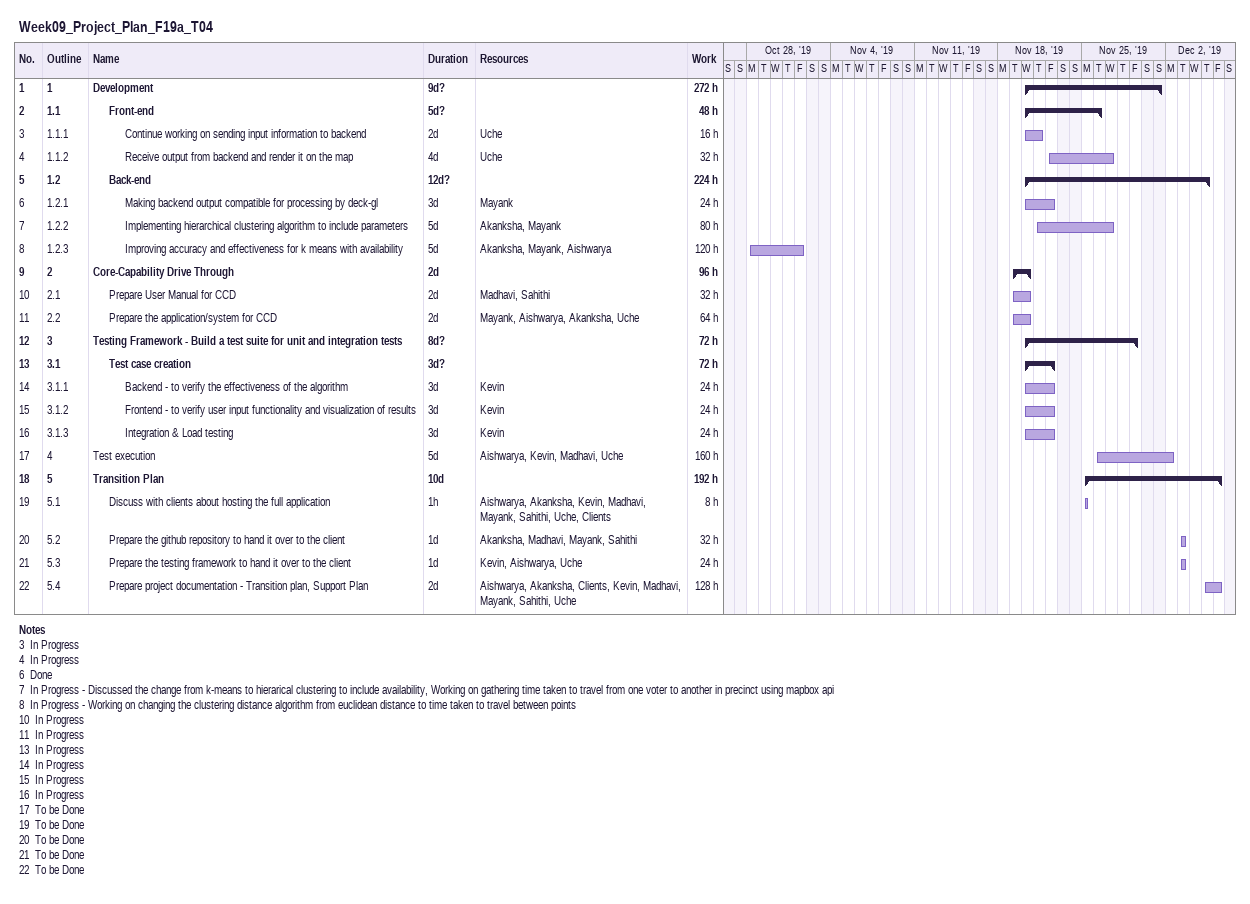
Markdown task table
Week09_Project_Plan_F19a_T04

| ID | WBS | Task | Duration | Start | Finish | Resources | Work (h) |
|---|---|---|---|---|---|---|---|
| 1 | 1 | **Development** | 9d? | 2019-11-20 | 2019-12-01 |  | 272 |
| 2 | 1.1 | **Front-end** | 5d? | 2019-11-20 | 2019-11-26 |  | 48 |
| 3 | 1.1.1 | Continue working on sending input information to backend | 2d | 2019-11-20 | 2019-11-21 | Uche | 16 |
| 4 | 1.1.2 | Receive output from backend and render it on the map | 4d | 2019-11-22 | 2019-11-27 | Uche | 32 |
| 5 | 1.2 | **Back-end** | 12d? | 2019-11-20 | 2019-12-05 |  | 224 |
| 6 | 1.2.1 | Making backend output compatible for processing by deck-gl | 3d | 2019-11-20 | 2019-11-22 | Mayank | 24 |
| 7 | 1.2.2 | Implementing hierarchical clustering algorithm to include parameters | 5d | 2019-11-21 | 2019-11-27 | Akanksha, Mayank | 80 |
| 8 | 1.2.3 | Improving accuracy and effectiveness for k means with availability | 5d | 2019-10-28 | 2019-11-01 | Akanksha, Mayank, Aishwarya | 120 |
| 9 | 2 | **Core-Capability Drive Through** | 2d | 2019-11-19 | 2019-11-20 |  | 96 |
| 10 | 2.1 | Prepare User Manual for CCD | 2d | 2019-11-19 | 2019-11-20 | Madhavi, Sahithi | 32 |
| 11 | 2.2 | Prepare the application/system for CCD | 2d | 2019-11-19 | 2019-11-20 | Mayank, Aishwarya, Akanksha, Uche | 64 |
| 12 | 3 | **Testing Framework - Build a test suite for unit and integration tests** | 8d? | 2019-11-20 | 2019-11-29 |  | 72 |
| 13 | 3.1 | **Test case creation** | 3d? | 2019-11-20 | 2019-11-22 |  | 72 |
| 14 | 3.1.1 | Backend - to verify the effectiveness of the algorithm | 3d | 2019-11-20 | 2019-11-22 | Kevin | 24 |
| 15 | 3.1.2 | Frontend - to verify user input functionality and visualization of results | 3d | 2019-11-20 | 2019-11-22 | Kevin | 24 |
| 16 | 3.1.3 | Integration & Load testing | 3d | 2019-11-20 | 2019-11-22 | Kevin | 24 |
| 17 | 4 | Test execution | 5d | 2019-11-26 | 2019-12-02 | Aishwarya, Kevin, Madhavi, Uche | 160 |
| 18 | 5 | **Transition Plan** | 10d | 2019-11-25 | 2019-12-06 |  | 192 |
| 19 | 5.1 | Discuss with clients about hosting the full application | 1h | 2019-11-25 | 2019-11-25 | Aishwarya, Akanksha, Kevin, Madhavi, Mayank, Sahithi, Uche, Clients | 8 |
| 20 | 5.2 | Prepare the github repository to hand it over to the client | 1d | 2019-12-03 | 2019-12-03 | Akanksha, Madhavi, Mayank, Sahithi | 32 |
| 21 | 5.3 | Prepare the testing framework to hand it over to the client | 1d | 2019-12-03 | 2019-12-03 | Kevin, Aishwarya, Uche | 24 |
| 22 | 5.4 | Prepare project documentation - Transition plan, Support Plan | 2d | 2019-12-05 | 2019-12-06 | Aishwarya, Akanksha, Clients, Kevin, Madhavi, Mayank, Sahithi, Uche | 128 |

Notes
- 3: In Progress
- 4: In Progress
- 6: Done
- 7: In Progress - Discussed the change from k-means to hierarical clustering to include availability, Working on gathering time taken to travel from one voter to another in precinct using mapbox api
- 8: In Progress - Working on changing the clustering distance algorithm from euclidean distance to time taken to travel between points
- 10: In Progress
- 11: In Progress
- 13: In Progress
- 14: In Progress
- 15: In Progress
- 16: In Progress
- 17: To be Done
- 19: To be Done
- 20: To be Done
- 21: To be Done
- 22: To be Done
